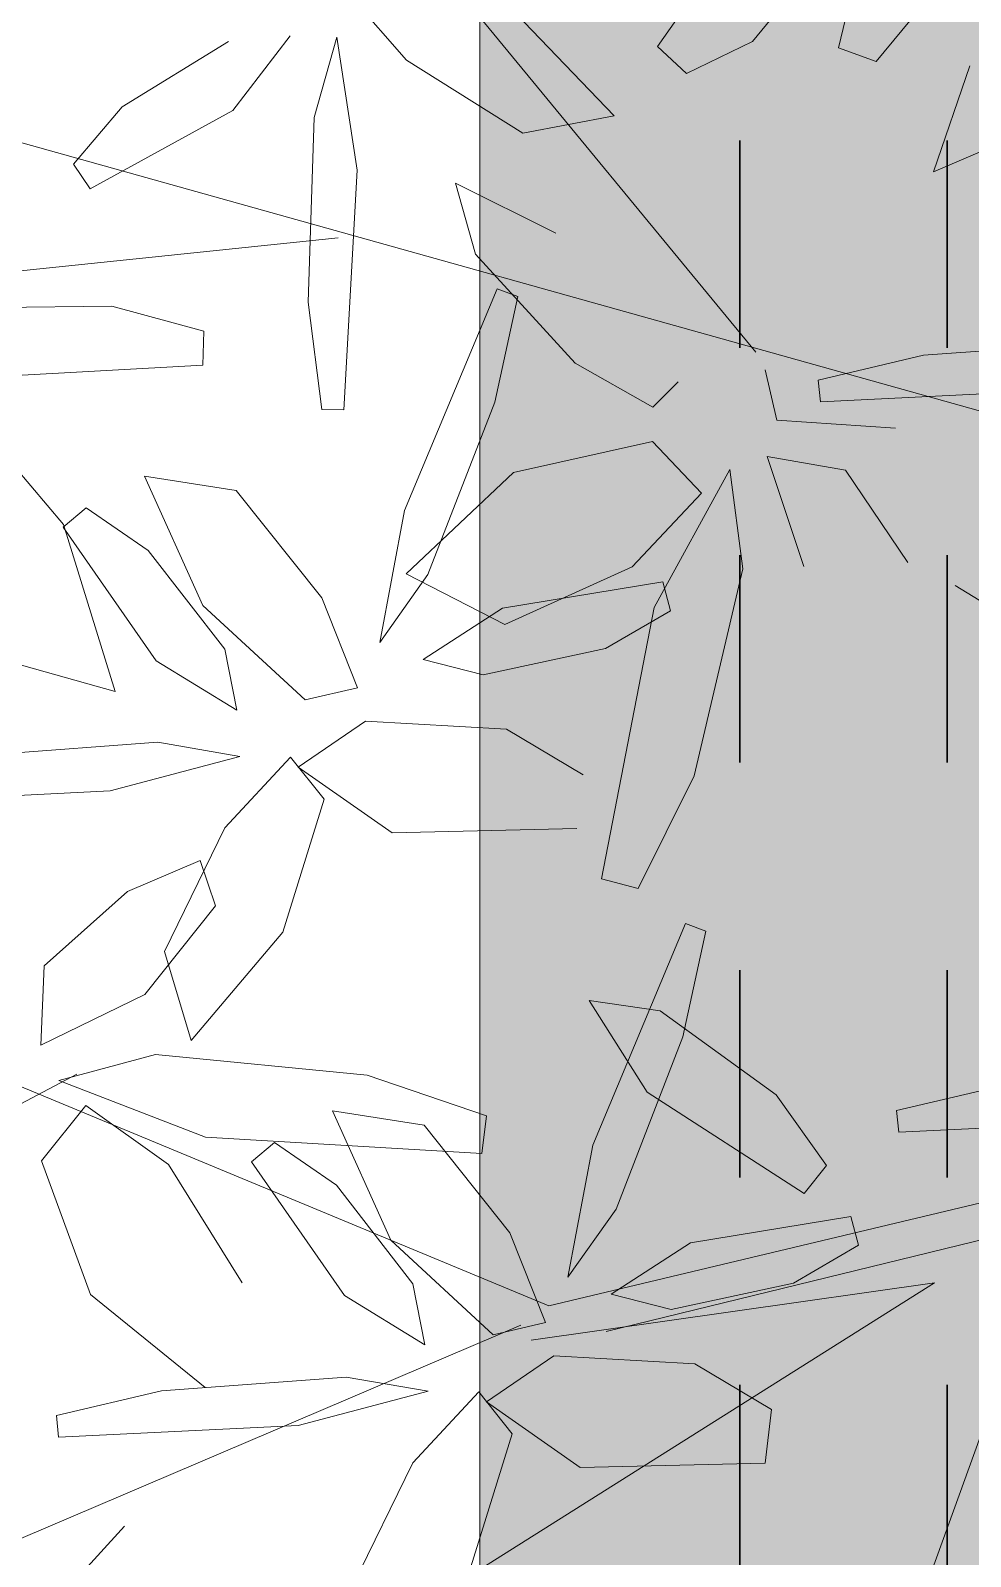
# Model space of a CAD drawing. Header units: metres. Extents: x 349703 to 349913, y 9282546 to 9282694.
# Drawn here: x 349717.714 to 349718.167, y 9282661.045 to 9282661.78 of the extents above; entities that cross this region are included whole.
import ezdxf

# ---------------------------------------------------------------- set-up
doc = ezdxf.new("R2010")
doc.units = ezdxf.units.M
doc.header["$LTSCALE"] = 0.25
doc.linetypes.add('01 nivel$0$HIDDEN2', pattern=[0.1875, 0.125, -0.0625])
for name, color, linetype, lineweight in [('AREA-VERDE', 3, 'CONTINUOUS', 9), ('ARQ-FONDO', 253, 'CONTINUOUS', 9), ('CUNETAS-RED', 5, 'CONTINUOUS', 18)]:
    doc.layers.add(name, color=color, linetype=linetype, lineweight=lineweight)

# ---------------------------------------------------------------- blocks, each defined once
blk = doc.blocks.new('ARR2')
at = {"layer": 'ARQ-FONDO', "lineweight": 5}
for p, q in [((2740.4388, 1214.8759), (2739.976, 1215.4379)), ((2740.5243, 1215.2046), (2740.4964, 1215.088)), ((2740.4321, 1215.1766), (2740.3701, 1215.089)), ((2740.4365, 1215.0925), (2740.4887, 1215.156)), ((2740.1952, 1215.0794), (2740.151, 1215.1302)), ((2740.5225, 1215.0785), (2740.5583, 1215.122)), ((2740.2716, 1215.112), (2740.34, 1215.0406)), ((2740.1143, 1215.0964), (2740.0742, 1215.0442)), ((2740.1309, 1215.0394), (2740.1468, 1215.0953)), ((2740.1468, 1215.0953), (2740.161, 1215.0027)), ((2739.9972, 1215.0468), (2740.0713, 1215.0925)), ((2740.3701, 1215.089), (2740.3905, 1215.0702)), ((2740.3905, 1215.0702), (2740.4365, 1215.0925)), ((2740.4964, 1215.088), (2740.5225, 1215.0785)), ((2740.9134, 1214.7457), (2739.7186, 1215.0803)), ((2740.2764, 1215.0286), (2740.1952, 1215.0794)), ((2740.5625, 1215.0016), (2740.5878, 1215.0754)), ((2739.9632, 1215.007), (2739.9972, 1215.0468)), ((2740.0742, 1215.0442), (2739.9748, 1214.9897)), ((2740.1269, 1214.9107), (2740.1309, 1215.0394)), ((2740.34, 1215.0406), (2740.2764, 1215.0286)), ((2740.6097, 1215.0218), (2740.5625, 1215.0016)), ((2739.9748, 1214.9897), (2739.9632, 1215.007)), ((2740.161, 1215.0027), (2740.1516, 1214.8357)), ((2740.2295, 1214.9936), (2740.2993, 1214.9588)), ((2740.2433, 1214.9442), (2740.2295, 1214.9936)), ((2740.1478, 1214.9555), (2739.6101, 1214.8999)), ((2740.3129, 1214.8681), (2740.2433, 1214.9442)), ((2740.194, 1214.7655), (2740.2585, 1214.9199)), ((2740.2728, 1214.9146), (2740.2568, 1214.841)), ((2740.2585, 1214.9199), (2740.2728, 1214.9146)), ((2739.9901, 1214.9079), (2739.879, 1214.9068)), ((2740.054, 1214.8904), (2739.9901, 1214.9079)), ((2740.1363, 1214.8359), (2740.1269, 1214.9107)), ((2740.0534, 1214.8668), (2740.054, 1214.8904)), ((2740.5556, 1214.8737), (2740.6841, 1214.8833)), ((2740.4822, 1214.8564), (2740.5556, 1214.8737)), ((2739.9091, 1214.8588), (2740.0534, 1214.8668)), ((2740.3669, 1214.8376), (2740.3129, 1214.8681)), ((2740.4451, 1214.8636), (2740.4533, 1214.8284)), ((2740.3846, 1214.8552), (2740.3669, 1214.8376)), ((2740.4837, 1214.8412), (2740.4822, 1214.8564)), ((2739.8791, 1214.847), (2739.9563, 1214.7558)), ((2740.2568, 1214.841), (2740.2102, 1214.7209)), ((2740.6508, 1214.8495), (2740.4837, 1214.8412)), ((2740.1516, 1214.8357), (2740.1363, 1214.8359)), ((2740.4533, 1214.8284), (2740.5361, 1214.8228)), ((2740.3668, 1214.8135), (2740.2699, 1214.792)), ((2740.4009, 1214.7777), (2740.3668, 1214.8135)), ((2740.4466, 1214.8032), (2740.5011, 1214.7936)), ((2740.4721, 1214.7265), (2740.4466, 1214.8032)), ((2740.0127, 1214.7894), (2740.0766, 1214.7795)), ((2740.0534, 1214.6993), (2740.0127, 1214.7894)), ((2740.2699, 1214.792), (2740.1951, 1214.7214)), ((2740.4206, 1214.794), (2740.3678, 1214.698)), ((2740.4296, 1214.7249), (2740.4206, 1214.794)), ((2740.5011, 1214.7936), (2740.5447, 1214.7292)), ((2740.0766, 1214.7795), (2740.1363, 1214.7046)), ((2740.3525, 1214.7262), (2740.4009, 1214.7777)), ((2739.9562, 1214.7539), (2739.9722, 1214.7673)), ((2739.9722, 1214.7673), (2740.0154, 1214.7377)), ((2740.1767, 1214.6735), (2740.194, 1214.7655)), ((2739.9563, 1214.7558), (2739.9924, 1214.6394)), ((2740.0209, 1214.6608), (2739.9562, 1214.7539)), ((2740.0154, 1214.7377), (2740.0687, 1214.6688)), ((2740.2639, 1214.6861), (2740.3525, 1214.7262)), ((2740.3958, 1214.5805), (2740.4296, 1214.7249)), ((2740.2102, 1214.7209), (2740.1767, 1214.6735)), ((2740.1951, 1214.7214), (2740.2639, 1214.6861)), ((2740.2621, 1214.6975), (2740.3739, 1214.7159)), ((2740.3739, 1214.7159), (2740.3792, 1214.6957)), ((2740.5776, 1214.7132), (2740.6423, 1214.6736)), ((2740.1363, 1214.7046), (2740.1611, 1214.6419)), ((2740.1246, 1214.6335), (2740.0534, 1214.6993)), ((2740.2069, 1214.6617), (2740.2621, 1214.6975)), ((2740.3678, 1214.698), (2740.3311, 1214.5088)), ((2740.3792, 1214.6957), (2740.3339, 1214.6694)), ((2740.3339, 1214.6694), (2740.2488, 1214.651)), ((2739.9924, 1214.6394), (2739.9155, 1214.661)), ((2740.077, 1214.6264), (2740.0209, 1214.6608)), ((2740.0687, 1214.6688), (2740.077, 1214.6264)), ((2740.2488, 1214.651), (2740.2069, 1214.6617)), ((2740.1611, 1214.6419), (2740.1246, 1214.6335)), ((2740.1668, 1214.6187), (2740.1199, 1214.5866)), ((2740.2651, 1214.6131), (2740.1668, 1214.6187)), ((2740.3185, 1214.5812), (2740.2651, 1214.6131)), ((2739.8937, 1214.5944), (2740.0221, 1214.604)), ((2740.0221, 1214.604), (2740.0793, 1214.594)), ((2740.0793, 1214.594), (2739.9888, 1214.5701)), ((2740.0687, 1214.5443), (2740.1145, 1214.5936)), ((2740.1145, 1214.5936), (2740.1379, 1214.5643)), ((2740.1199, 1214.5866), (2740.1853, 1214.5408)), ((2740.3567, 1214.502), (2740.3958, 1214.5805)), ((2739.9888, 1214.5701), (2739.8217, 1214.5619)), ((2740.1379, 1214.5643), (2740.1091, 1214.4717)), ((2740.2945, 1214.2111), (2739.492, 1214.5443)), ((2740.0267, 1214.4581), (2740.0687, 1214.5443)), ((2740.1853, 1214.5408), (2740.314, 1214.544)), ((2740.0008, 1214.4999), (2740.0516, 1214.5215)), ((2740.0516, 1214.5215), (2740.0623, 1214.4899)), ((2739.9428, 1214.4481), (2740.0008, 1214.4999)), ((2740.3311, 1214.5088), (2740.3567, 1214.502)), ((2740.0623, 1214.4899), (2740.0131, 1214.4282)), ((2740.1091, 1214.4717), (2740.0453, 1214.3962)), ((2740.3251, 1214.3232), (2740.3896, 1214.4776)), ((2740.4039, 1214.4723), (2740.3879, 1214.3987)), ((2740.3896, 1214.4776), (2740.4039, 1214.4723)), ((2740.0453, 1214.3962), (2740.0267, 1214.4581)), ((2739.9405, 1214.3928), (2739.9428, 1214.4481)), ((2740.0131, 1214.4282), (2739.9405, 1214.3928)), ((2740.3225, 1214.4241), (2740.3631, 1214.3601)), ((2740.372, 1214.4168), (2740.3225, 1214.4241)), ((2740.4529, 1214.3582), (2740.372, 1214.4168)), ((2740.3879, 1214.3987), (2740.3413, 1214.2785)), ((2740.0204, 1214.3863), (2739.9531, 1214.3682)), ((2740.168, 1214.372), (2740.0204, 1214.3863)), ((2739.9655, 1214.3726), (2739.4378, 1214.0937)), ((2740.251, 1214.3436), (2740.168, 1214.372)), ((2739.9531, 1214.3682), (2740.0553, 1214.3287)), ((2740.9352, 1214.3642), (2740.2945, 1214.2111)), ((2740.5368, 1214.3474), (2740.6102, 1214.3646)), ((2739.9718, 1214.3509), (2739.9409, 1214.3123)), ((2740.0294, 1214.3098), (2739.9718, 1214.3509)), ((2740.3631, 1214.3601), (2740.4724, 1214.2895)), ((2740.4879, 1214.3091), (2740.4529, 1214.3582)), ((2740.1438, 1214.347), (2740.2077, 1214.3372)), ((2740.1845, 1214.2569), (2740.1438, 1214.347)), ((2740.2477, 1214.3174), (2740.251, 1214.3436)), ((2740.3345, 1214.1933), (2740.9358, 1214.3402)), ((2740.5383, 1214.3322), (2740.5368, 1214.3474)), ((2740.7053, 1214.3404), (2740.5383, 1214.3322)), ((2740.2077, 1214.3372), (2740.2674, 1214.2622)), ((2740.0553, 1214.3287), (2740.2477, 1214.3174)), ((2740.0873, 1214.3116), (2740.1033, 1214.325)), ((2740.1033, 1214.325), (2740.1465, 1214.2954)), ((2740.3077, 1214.2312), (2740.3251, 1214.3232)), ((2739.9409, 1214.3123), (2739.9751, 1214.2191)), ((2740.0808, 1214.2273), (2740.0294, 1214.3098)), ((2740.152, 1214.2185), (2740.0873, 1214.3116)), ((2740.4724, 1214.2895), (2740.4879, 1214.3091)), ((2740.1465, 1214.2954), (2740.1997, 1214.2265)), ((2740.3413, 1214.2785), (2740.3077, 1214.2312)), ((2740.3932, 1214.2552), (2740.505, 1214.2735)), ((2740.505, 1214.2735), (2740.5103, 1214.2534)), ((2740.2557, 1214.1911), (2740.1845, 1214.2569)), ((2740.2674, 1214.2622), (2740.2922, 1214.1996)), ((2740.338, 1214.2193), (2740.3932, 1214.2552)), ((2740.5103, 1214.2534), (2740.4649, 1214.2271)), ((2739.6024, 1213.6218), (2740.5631, 1214.2272)), ((2740.1997, 1214.2265), (2740.2081, 1214.1841)), ((2740.2821, 1214.1872), (2740.5631, 1214.2272)), ((2740.6354, 1214.2321), (2740.3772, 1213.5152)), ((2740.4649, 1214.2271), (2740.3798, 1214.2087)), ((2739.9751, 1214.2191), (2740.055, 1214.1543)), ((2740.2081, 1214.1841), (2740.152, 1214.2185)), ((2740.3798, 1214.2087), (2740.338, 1214.2193)), ((2740.275, 1214.1978), (2739.5306, 1213.8801)), ((2740.2922, 1214.1996), (2740.2557, 1214.1911)), ((2740.2979, 1214.1764), (2740.251, 1214.1443)), ((2740.3961, 1214.1708), (2740.2979, 1214.1764)), ((2740.4496, 1214.1389), (2740.3961, 1214.1708)), ((2740.0247, 1214.152), (2740.1532, 1214.1616)), ((2740.1532, 1214.1616), (2740.2104, 1214.1517)), ((2739.9514, 1214.1348), (2740.0247, 1214.152)), ((2740.2104, 1214.1517), (2740.1199, 1214.1278)), ((2740.1997, 1214.1019), (2740.2456, 1214.1512)), ((2740.2456, 1214.1512), (2740.269, 1214.1219)), ((2740.251, 1214.1443), (2740.3164, 1214.0985)), ((2740.4451, 1214.1016), (2740.4496, 1214.1389)), ((2739.9528, 1214.1196), (2739.9514, 1214.1348)), ((2740.1199, 1214.1278), (2739.9528, 1214.1196)), ((2740.269, 1214.1219), (2740.2402, 1214.0293)), ((2740.1577, 1214.0158), (2740.1997, 1214.1019)), ((2740.3164, 1214.0985), (2740.4451, 1214.1016)), ((2739.9988, 1214.0577), (2739.6024, 1213.6218))]:
    blk.add_line(p, q, dxfattribs=at)
blk = doc.blocks.new('drenaje')
at = {"layer": 'CUNETAS-RED', "linetype": '01 nivel$0$HIDDEN2', "lineweight": 30}
for p, q in [((-0.1, -13.21044), (-0.1, -19.21044)), ((0, -13.21044), (0, -19.21044))]:
    blk.add_line(p, q, dxfattribs=at)

msp = doc.modelspace()

# ---------------------------------------------------------------- hatches: boundary and pattern name
at = {"layer": 'AREA-VERDE', "lineweight": 0, "true_color": 0xc4e4b2, "transparency": 33554687}
h = msp.add_hatch(color=3, dxfattribs=at)
h.dxf.hatch_style = 1
h.paths.add_polyline_path([(349745.50611, 9282662.06576), (349717.93066, 9282662.06576), (349717.93066, 9282656.55612), (349745.50611, 9282656.55612)])
h.paths.add_polyline_path([(349744.50611, 9282661.06576), (349744.50611, 9282657.55612), (349718.93066, 9282657.55612), (349718.93066, 9282661.06576)], flags=16)

# ---------------------------------------------------------------- linework, layer by layer
at = {"layer": 'ARQ-FONDO'}
msp.add_lwpolyline([(349717.93047, 9282662.06268), (349745.50611, 9282662.06576), (349745.50611, 9282656.55612), (349717.93047, 9282656.55303)], close=True, dxfattribs=at)

# ---------------------------------------------------------------- block references
at = {"layer": 'ARQ-FONDO', "xscale": 0.6917913537138002, "yscale": 0.6917913537138002, "zscale": 0.6917913537138002}
msp.add_blockref('ARR2', (347822.25177, 9281821.18466), dxfattribs=at)
at = {"layer": 'CUNETAS-RED', "lineweight": 30}
msp.add_blockref('drenaje', (349718.15587, 9282675.53782), dxfattribs=at)

doc.saveas('drawing.dxf')
